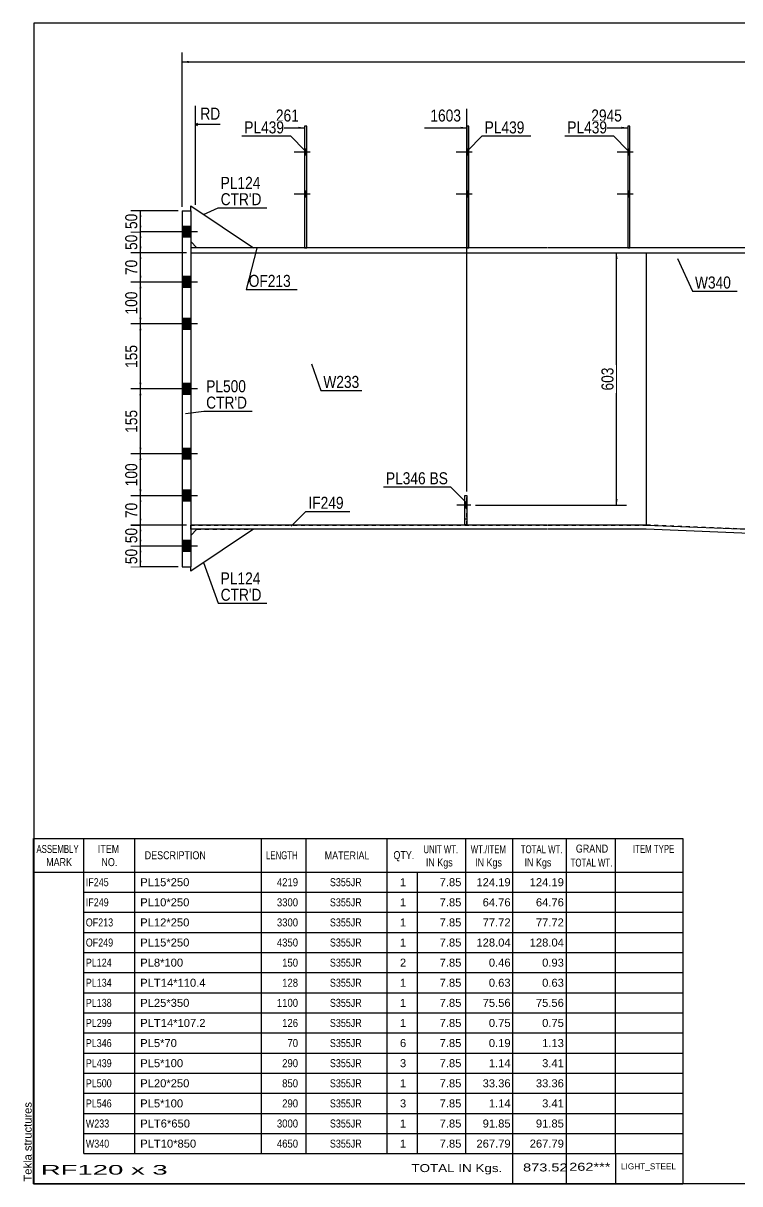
# Model space of a CAD drawing. Header units: millimetres. Extents: x -40 to 363, y -190 to 87.
# Drawn here: x -40 to 131.1, y -189.7 to 87.3 of the extents above; entities that cross this region are included whole.
import ezdxf

# ---------------------------------------------------------------- set-up
doc = ezdxf.new("R2010")
doc.units = ezdxf.units.MM
doc.linetypes.add('DXK_LINE_DOT1', pattern=[1.8814, 0.9407, -0.9407])
doc.linetypes.add('DXK_LINE_DOT2', pattern=[3.9198, 1.9599, -1.9599])
doc.styles.add('Arial', font='ARIAL.TTF', dxfattribs={"height": 0.2})
doc.styles.add('Arial Narrow', font='ARIALN.TTF', dxfattribs={"height": 0.2})

# ---------------------------------------------------------------- blocks, each defined once
blk = doc.blocks.new('Unknown-623699732-1210')
at = {"color": 5, "linetype": 'Continuous'}
for p, q in [((362.54, 87.3), (-37.46, 87.3)), ((-37.46, 87.3), (-37.46, -189.7)), ((362.54, -189.7), (362.54, 87.3)), ((-37.46, -189.7), (362.54, -189.7))]:
    blk.add_line(p, q, dxfattribs=at)
at = {"color": 174, "linetype": 'Continuous', "style": 'Arial'}
blk.add_text('Tekla structures', height=1.9102, rotation=90, dxfattribs=at).set_placement((-37.96, -189.2))
blk = doc.blocks.new('Bolt-623699732-1944 - 1712')
at = {"linetype": 'Continuous'}
for points in [[(27.7, 55.8), (27.7, 57.2), (27.2, 57.2), (27.2, 55.8)], [(27.7, 55.8), (27.7, 57.2), (27.2, 57.2), (27.2, 55.8)], [(27.7, 45.8), (27.7, 47.2), (27.2, 47.2), (27.2, 45.8)], [(27.7, 45.8), (27.7, 47.2), (27.2, 47.2), (27.2, 45.8)]]:
    blk.add_hatch(color=3, dxfattribs=at).paths.add_polyline_path(points)
at = {"color": 3, "linetype": 'Continuous'}
for p, q in [((28.5, 56.5), (24.7, 56.5)), ((28.5, 56.5), (24.7, 56.5)), ((27.7, 57.2), (27.2, 57.2)), ((27.7, 57.2), (27.2, 57.2)), ((27.7, 55.8), (27.2, 55.8)), ((27.7, 55.8), (27.2, 55.8)), ((27.7, 47.2), (27.2, 47.2)), ((27.7, 47.2), (27.2, 47.2)), ((28.5, 46.5), (24.7, 46.5)), ((28.5, 46.5), (24.7, 46.5)), ((27.7, 45.8), (27.2, 45.8)), ((27.7, 45.8), (27.2, 45.8))]:
    blk.add_line(p, q, dxfattribs=at)
blk = doc.blocks.new('Part-623699732-2024 - 1712')
at = {"color": 7, "linetype": 'DXK_LINE_DOT1'}
for p, q in [((65.4, -32.47), (65.4, -25.47)), ((65.4, -25.47), (65.9, -25.47)), ((65.9, -32.47), (65.9, -25.47)), ((65.9, -32.47), (65.4, -32.47))]:
    blk.add_line(p, q, dxfattribs=at)
blk = doc.blocks.new('Part-623699732-2078 - 1712')
at = {"color": 2, "linetype": 'Continuous'}
for p, q in [((0, 42.5), (0, 43.7)), ((0, 43.7), (15, 33.7)), ((0, 35.2), (1.5, 33.7))]:
    blk.add_line(p, q, dxfattribs=at)
at = {"color": 7, "linetype": 'DXK_LINE_DOT1'}
for p, q in [((0, 42.5), (0, 35.2)), ((15, 33.7), (1.5, 33.7))]:
    blk.add_line(p, q, dxfattribs=at)
blk = doc.blocks.new('Part-623699732-1900 - 1712')
at = {"color": 2, "linetype": 'Continuous'}
for p, q in [((27.7, 62.7), (27.2, 62.7)), ((27.2, 62.7), (27.2, 33.7)), ((27.7, 33.7), (27.7, 62.7))]:
    blk.add_line(p, q, dxfattribs=at)
at = {"color": 7, "linetype": 'DXK_LINE_DOT1'}
blk.add_line((27.2, 33.7), (27.7, 33.7), dxfattribs=at)
blk = doc.blocks.new('Part-623699732-1776 - 1712')
at = {"color": 2, "linetype": 'Continuous'}
for p, q in [((0, 33.7), (0, 32.5)), ((46.5, 33.7), (0, 33.7)), ((85.2, 33.7), (46.6, 33.7)), ((138.7, 33.7), (85.3, 33.7)), ((138.7, 32.5), (138.7, 33.7)), ((0, 32.5), (46.5, 32.5)), ((46.6, 32.5), (85.2, 32.5)), ((85.3, 32.5), (138.7, 32.5))]:
    blk.add_line(p, q, dxfattribs=at)
blk = doc.blocks.new('Part-623699732-1803 - 1712')
at = {"color": 2, "linetype": 'Continuous'}
for p, q in [((108.7, 32.5), (108.7, -32.5)), ((303.38, -51.08), (303.56, -51.09))]:
    blk.add_line(p, q, dxfattribs=at)
at = {"color": 7, "linetype": 'DXK_LINE_DOT1'}
for p, q in [((108.7, 32.5), (156.7, 32.5)), ((156.8, 32.5), (195.4, 32.5)), ((195.5, 32.5), (233.8, 32.5)), ((233.9, 32.5), (272.5, 32.5)), ((272.6, 32.5), (316.85, 32.5)), ((303.56, -51.09), (316.85, 32.5)), ((156.7, -34.48), (108.7, -32.5)), ((195.4, -38.64), (156.8, -37.05)), ((233.8, -44.16), (195.5, -42.58)), ((272.5, -49.68), (233.9, -48.09)), ((303.38, -51.08), (272.6, -49.82))]:
    blk.add_line(p, q, dxfattribs=at)
blk = doc.blocks.new('Bolt-623699732-1936 - 1712')
at = {"linetype": 'Continuous'}
blk.add_hatch(color=3, dxfattribs=at).paths.add_polyline_path([(65.9, -28.47), (65.9, -27.07), (65.4, -27.07), (65.4, -28.47)])
at = {"color": 3, "linetype": 'Continuous'}
for p, q in [((65.9, -27.07), (65.4, -27.07)), ((66.85, -27.77), (63.55, -27.77)), ((65.9, -28.47), (65.4, -28.47))]:
    blk.add_line(p, q, dxfattribs=at)
blk = doc.blocks.new('Part-623699732-1808 - 1712')
at = {"color": 2, "linetype": 'Continuous'}
for p, q in [((46.5, -32.5), (0, -32.5)), ((0, -33.5), (0, -32.5)), ((85.2, -32.5), (46.6, -32.5)), ((108.7, -32.5), (85.3, -32.5)), ((108.7, -32.5), (138.7, -33.73)), ((46.5, -33.5), (0, -33.5)), ((85.2, -33.5), (46.6, -33.5)), ((108.68, -33.5), (85.3, -33.5)), ((138.66, -34.73), (108.68, -33.5)), ((138.7, -33.73), (138.66, -34.73))]:
    blk.add_line(p, q, dxfattribs=at)
blk = doc.blocks.new('Part-623699732-1895 - 1712')
at = {"color": 2, "linetype": 'Continuous'}
for p, q in [((66.4, 62.7), (65.9, 62.7)), ((65.9, 62.7), (65.9, 33.7)), ((66.4, 33.7), (66.4, 62.7))]:
    blk.add_line(p, q, dxfattribs=at)
at = {"color": 7, "linetype": 'DXK_LINE_DOT1'}
blk.add_line((65.9, 33.7), (66.4, 33.7), dxfattribs=at)
blk = doc.blocks.new('Part-623699732-1905 - 1712')
at = {"color": 2, "linetype": 'Continuous'}
for p, q in [((104.8, 62.7), (104.3, 62.7)), ((104.3, 62.7), (104.3, 33.7)), ((104.8, 33.7), (104.8, 62.7))]:
    blk.add_line(p, q, dxfattribs=at)
at = {"color": 7, "linetype": 'DXK_LINE_DOT1'}
blk.add_line((104.3, 33.7), (104.8, 33.7), dxfattribs=at)
blk = doc.blocks.new('Bolt-623699732-1937 - 1712')
at = {"color": 3, "linetype": 'DXK_LINE_DOT2'}
for p, q in [((65.9, -27.07), (65.4, -27.07)), ((66.85, -27.77), (63.55, -27.77)), ((65.9, -28.47), (65.4, -28.47))]:
    blk.add_line(p, q, dxfattribs=at)
blk = doc.blocks.new('Part-623699732-2107 - 1712')
at = {"color": 2, "linetype": 'Continuous'}
for p, q in [((-2, 42.5), (0, 42.5)), ((-2, 42.5), (-2, -42.5)), ((0, 42.5), (0, -42.5)), ((-2, -42.5), (0, -42.5))]:
    blk.add_line(p, q, dxfattribs=at)
blk = doc.blocks.new('Part-623699732-2002 - 1712')
at = {"color": 2, "linetype": 'Continuous'}
for p, q in [((65.4, -32.47), (65.4, -25.47)), ((65.4, -25.47), (65.9, -25.47)), ((65.9, -25.47), (65.9, -32.47)), ((65.9, -32.47), (65.4, -32.47))]:
    blk.add_line(p, q, dxfattribs=at)
at = {"color": 7, "linetype": 'DXK_LINE_DOT1'}
blk.add_line((65.4, -30.97), (65.9, -30.97), dxfattribs=at)
blk = doc.blocks.new('Bolt-623699732-1941 - 1712')
at = {"linetype": 'Continuous'}
for points in [[(-2, 38.8), (-2, 36.2), (0, 36.2), (0, 38.8)], [(-2, 38.8), (-2, 36.2), (0, 36.2), (0, 38.8)], [(-2, 26.8), (-2, 24.2), (0, 24.2), (0, 26.8)], [(-2, 26.8), (-2, 24.2), (0, 24.2), (0, 26.8)], [(-2, 16.8), (-2, 14.2), (0, 14.2), (0, 16.8)], [(-2, 16.8), (-2, 14.2), (0, 14.2), (0, 16.8)], [(-2, 1.3), (-2, -1.3), (0, -1.3), (0, 1.3)], [(-2, 1.3), (-2, -1.3), (0, -1.3), (0, 1.3)], [(-2, -14.2), (-2, -16.8), (0, -16.8), (0, -14.2)], [(-2, -14.2), (-2, -16.8), (0, -16.8), (0, -14.2)], [(-2, -24.2), (-2, -26.8), (0, -26.8), (0, -24.2)], [(-2, -24.2), (-2, -26.8), (0, -26.8), (0, -24.2)], [(-2, -36.2), (-2, -38.8), (0, -38.8), (0, -36.2)], [(-2, -36.2), (-2, -38.8), (0, -38.8), (0, -36.2)]]:
    blk.add_hatch(color=3, dxfattribs=at).paths.add_polyline_path(points)
at = {"color": 3, "linetype": 'Continuous'}
for p, q in [((0, 38.8), (-2, 38.8)), ((0, 38.8), (-2, 38.8)), ((1.59, 37.5), (-9, 37.5)), ((1.59, 37.5), (-9, 37.5)), ((0, 36.2), (-2, 36.2)), ((0, 36.2), (-2, 36.2)), ((1.59, 25.5), (-9, 25.5)), ((1.59, 25.5), (-9, 25.5)), ((0, 26.8), (-2, 26.8)), ((0, 26.8), (-2, 26.8)), ((0, 24.2), (-2, 24.2)), ((0, 24.2), (-2, 24.2)), ((0, 16.8), (-2, 16.8)), ((0, 16.8), (-2, 16.8)), ((1.59, 15.5), (-9, 15.5)), ((1.59, 15.5), (-9, 15.5)), ((0, 14.2), (-2, 14.2)), ((0, 14.2), (-2, 14.2)), ((1.59, 0), (-9, 0)), ((1.59, 0), (-9, 0)), ((0, 1.3), (-2, 1.3)), ((0, 1.3), (-2, 1.3)), ((0, -1.3), (-2, -1.3)), ((0, -1.3), (-2, -1.3)), ((1.59, -15.5), (-9, -15.5)), ((1.59, -15.5), (-9, -15.5)), ((0, -14.2), (-2, -14.2)), ((0, -14.2), (-2, -14.2)), ((0, -16.8), (-2, -16.8)), ((0, -16.8), (-2, -16.8)), ((0, -24.2), (-2, -24.2)), ((0, -24.2), (-2, -24.2)), ((1.59, -25.5), (-9, -25.5)), ((1.59, -25.5), (-9, -25.5)), ((0, -26.8), (-2, -26.8)), ((0, -26.8), (-2, -26.8)), ((1.59, -37.5), (-9, -37.5)), ((1.59, -37.5), (-9, -37.5)), ((0, -36.2), (-2, -36.2)), ((0, -36.2), (-2, -36.2)), ((0, -38.8), (-2, -38.8)), ((0, -38.8), (-2, -38.8))]:
    blk.add_line(p, q, dxfattribs=at)
blk = doc.blocks.new('Bolt-623699732-1943 - 1712')
at = {"linetype": 'Continuous'}
for points in [[(104.8, 55.8), (104.8, 57.2), (104.3, 57.2), (104.3, 55.8)], [(104.8, 55.8), (104.8, 57.2), (104.3, 57.2), (104.3, 55.8)], [(104.8, 45.8), (104.8, 47.2), (104.3, 47.2), (104.3, 45.8)], [(104.8, 45.8), (104.8, 47.2), (104.3, 47.2), (104.3, 45.8)]]:
    blk.add_hatch(color=3, dxfattribs=at).paths.add_polyline_path(points)
at = {"color": 3, "linetype": 'Continuous'}
for p, q in [((105.6, 56.5), (101.8, 56.5)), ((105.6, 56.5), (101.8, 56.5)), ((104.8, 57.2), (104.3, 57.2)), ((104.8, 57.2), (104.3, 57.2)), ((104.8, 55.8), (104.3, 55.8)), ((104.8, 55.8), (104.3, 55.8)), ((104.8, 47.2), (104.3, 47.2)), ((104.8, 47.2), (104.3, 47.2)), ((105.6, 46.5), (101.8, 46.5)), ((105.6, 46.5), (101.8, 46.5)), ((104.8, 45.8), (104.3, 45.8)), ((104.8, 45.8), (104.3, 45.8))]:
    blk.add_line(p, q, dxfattribs=at)
blk = doc.blocks.new('Bolt-623699732-1945 - 1712')
at = {"linetype": 'Continuous'}
for points in [[(66.4, 55.8), (66.4, 57.2), (65.9, 57.2), (65.9, 55.8)], [(66.4, 55.8), (66.4, 57.2), (65.9, 57.2), (65.9, 55.8)], [(66.4, 45.8), (66.4, 47.2), (65.9, 47.2), (65.9, 45.8)], [(66.4, 45.8), (66.4, 47.2), (65.9, 47.2), (65.9, 45.8)]]:
    blk.add_hatch(color=3, dxfattribs=at).paths.add_polyline_path(points)
at = {"color": 3, "linetype": 'Continuous'}
for p, q in [((67.2, 56.5), (63.4, 56.5)), ((67.2, 56.5), (63.4, 56.5)), ((66.4, 57.2), (65.9, 57.2)), ((66.4, 57.2), (65.9, 57.2)), ((66.4, 55.8), (65.9, 55.8)), ((66.4, 55.8), (65.9, 55.8)), ((66.4, 47.2), (65.9, 47.2)), ((66.4, 47.2), (65.9, 47.2)), ((67.2, 46.5), (63.4, 46.5)), ((67.2, 46.5), (63.4, 46.5)), ((66.4, 45.8), (65.9, 45.8)), ((66.4, 45.8), (65.9, 45.8))]:
    blk.add_line(p, q, dxfattribs=at)
blk = doc.blocks.new('Part-623699732-1980 - 1712')
at = {"color": 7, "linetype": 'DXK_LINE_DOT1'}
for p, q in [((0, 32.5), (0, -32.5)), ((0, 32.5), (46.5, 32.5)), ((46.6, 32.5), (85.2, 32.5)), ((85.3, 32.5), (108.7, 32.5)), ((108.7, 32.5), (108.7, -32.5)), ((0, -32.5), (46.5, -32.5)), ((46.6, -32.5), (85.2, -32.5)), ((85.3, -32.5), (108.7, -32.5))]:
    blk.add_line(p, q, dxfattribs=at)
blk = doc.blocks.new('Part-623699732-2073 - 1712')
at = {"color": 2, "linetype": 'Continuous'}
for p, q in [((15, -33.5), (0, -43.5)), ((1.5, -33.5), (0, -35)), ((0, -43.5), (0, -42.5))]:
    blk.add_line(p, q, dxfattribs=at)
at = {"color": 7, "linetype": 'DXK_LINE_DOT1'}
for p, q in [((0, -35), (0, -42.5)), ((1.5, -33.5), (15, -33.5))]:
    blk.add_line(p, q, dxfattribs=at)
blk = doc.blocks.new('StraightDimension-623699732-2311 - 1712')
at = {"linetype": 'Continuous'}
for points in [[(-0.5, 77.8), (-2, 78.05), (-0.5, 78.3)], [(319.86, 78.3), (321.36, 78.05), (319.86, 77.8)]]:
    blk.add_hatch(color=7, dxfattribs=at).paths.add_polyline_path(points)
at = {"color": 7, "linetype": 'Continuous'}
for p, q in [((-2, 43.5), (-2, 80.3)), ((-2, 78.05), (321.36, 78.05)), ((321.36, 45.94), (321.36, 80.3))]:
    blk.add_line(p, q, dxfattribs=at)
at = {"color": 0}
blk.add_wipeout([(163.94, 78.2), (163.94, 82.4), (155.42, 82.4), (155.42, 78.2)], dxfattribs=at)
at = {"color": 3, "style": 'Arial Narrow'}
blk.add_text('7715', height=2.863, dxfattribs=at).set_placement((156.02, 78.8))
blk = doc.blocks.new('StraightDimension-623699732-2320 - 1712')
at = {"linetype": 'Continuous'}
for points in [[(101.4, 31), (101.65, 32.5), (101.9, 31)], [(101.9, -26.27), (101.65, -27.77), (101.4, -26.27)]]:
    blk.add_hatch(color=7, dxfattribs=at).paths.add_polyline_path(points)
at = {"color": 7, "linetype": 'Continuous'}
for p, q in [((68, 32.5), (104.05, 32.5)), ((101.65, -27.77), (101.65, 32.5)), ((67.97, -27.77), (104.05, -27.77))]:
    blk.add_line(p, q, dxfattribs=at)
at = {"color": 0}
blk.add_wipeout([(101.5, 5.71), (97.3, 5.71), (97.3, -0.98), (101.5, -0.98)], dxfattribs=at)
at = {"color": 3, "style": 'Arial Narrow'}
blk.add_text('603', height=2.863, rotation=90.0002, dxfattribs=at).set_placement((100.9, -0.38))
blk = doc.blocks.new('StraightDimension-623699732-2332 - 1712')
at = {"linetype": 'Continuous'}
for points in [[(-12.25, 14), (-12, 15.5), (-11.75, 14)], [(-11.75, 1.5), (-12, 0), (-12.25, 1.5)]]:
    blk.add_hatch(color=7, dxfattribs=at).paths.add_polyline_path(points)
at = {"color": 7, "linetype": 'Continuous'}
for p, q in [((-1, 15.5), (-14.25, 15.5)), ((-12, 0), (-12, 15.5)), ((-1, 0), (-14.25, 0))]:
    blk.add_line(p, q, dxfattribs=at)
at = {"color": 0}
blk.add_wipeout([(-12.15, 11.09), (-16.35, 11.09), (-16.35, 4.41), (-12.15, 4.41)], dxfattribs=at)
at = {"color": 3, "style": 'Arial Narrow'}
blk.add_text('155', height=2.863, rotation=90.0002, dxfattribs=at).set_placement((-12.75, 5.01))
blk = doc.blocks.new('StraightDimension-623699732-2349 - 1712')
at = {"linetype": 'Continuous'}
for points in [[(-12.25, -1.5), (-12, 0), (-11.75, -1.5)], [(-11.75, -14), (-12, -15.5), (-12.25, -14)]]:
    blk.add_hatch(color=7, dxfattribs=at).paths.add_polyline_path(points)
at = {"color": 7, "linetype": 'Continuous'}
for p, q in [((-1, 0), (-14.25, 0)), ((-12, -15.5), (-12, 0)), ((-1, -15.5), (-14.25, -15.5))]:
    blk.add_line(p, q, dxfattribs=at)
at = {"color": 0}
blk.add_wipeout([(-12.15, -4.41), (-16.35, -4.41), (-16.35, -11.09), (-12.15, -11.09)], dxfattribs=at)
at = {"color": 3, "style": 'Arial Narrow'}
blk.add_text('155', height=2.863, rotation=90.0002, dxfattribs=at).set_placement((-12.75, -10.49))
blk = doc.blocks.new('StraightDimension-623699732-2366 - 1712')
at = {"linetype": 'Continuous'}
for points in [[(-12.25, -17), (-12, -15.5), (-11.75, -17)], [(-11.75, -24), (-12, -25.5), (-12.25, -24)]]:
    blk.add_hatch(color=7, dxfattribs=at).paths.add_polyline_path(points)
at = {"color": 7, "linetype": 'Continuous'}
for p, q in [((-1, -15.5), (-14.25, -15.5)), ((-12, -25.5), (-12, -15.5)), ((-1, -25.5), (-14.25, -25.5))]:
    blk.add_line(p, q, dxfattribs=at)
at = {"color": 0}
blk.add_wipeout([(-12.15, -17.16), (-16.35, -17.16), (-16.35, -23.84), (-12.15, -23.84)], dxfattribs=at)
at = {"color": 3, "style": 'Arial Narrow'}
blk.add_text('100', height=2.863, rotation=90.0002, dxfattribs=at).set_placement((-12.75, -23.24))
blk = doc.blocks.new('StraightDimension-623699732-2376 - 1712')
at = {"linetype": 'Continuous'}
for points in [[(-12.25, 36), (-12, 37.5), (-11.75, 36)], [(-11.75, 34), (-12, 32.5), (-12.25, 34)]]:
    blk.add_hatch(color=7, dxfattribs=at).paths.add_polyline_path(points)
at = {"color": 7, "linetype": 'Continuous'}
for p, q in [((-1, 37.5), (-14.25, 37.5)), ((-12, 32.5), (-12, 37.5)), ((-1, 32.5), (-14.25, 32.5))]:
    blk.add_line(p, q, dxfattribs=at)
at = {"color": 0}
blk.add_wipeout([(-12.15, 37.43), (-16.35, 37.43), (-16.35, 32.57), (-12.15, 32.57)], dxfattribs=at)
at = {"color": 3, "style": 'Arial Narrow'}
blk.add_text('50', height=2.863, rotation=90.0002, dxfattribs=at).set_placement((-12.75, 33.17))
blk = doc.blocks.new('StraightDimension-623699732-2392 - 1712')
at = {"linetype": 'Continuous'}
for points in [[(-12.25, 31), (-12, 32.5), (-11.75, 31)], [(-11.75, 27), (-12, 25.5), (-12.25, 27)]]:
    blk.add_hatch(color=7, dxfattribs=at).paths.add_polyline_path(points)
at = {"color": 7, "linetype": 'Continuous'}
for p, q in [((-1, 32.5), (-14.25, 32.5)), ((-12, 25.5), (-12, 32.5)), ((-1, 25.5), (-14.25, 25.5))]:
    blk.add_line(p, q, dxfattribs=at)
at = {"color": 0}
blk.add_wipeout([(-12.15, 31.43), (-16.35, 31.43), (-16.35, 26.57), (-12.15, 26.57)], dxfattribs=at)
at = {"color": 3, "style": 'Arial Narrow'}
blk.add_text('70', height=2.863, rotation=90.0002, dxfattribs=at).set_placement((-12.75, 27.17))
blk = doc.blocks.new('StraightDimension-623699732-2400 - 1712')
at = {"linetype": 'Continuous'}
for points in [[(-12.25, 24), (-12, 25.5), (-11.75, 24)], [(-11.75, 17), (-12, 15.5), (-12.25, 17)]]:
    blk.add_hatch(color=7, dxfattribs=at).paths.add_polyline_path(points)
at = {"color": 7, "linetype": 'Continuous'}
for p, q in [((-1, 25.5), (-14.25, 25.5)), ((-12, 15.5), (-12, 25.5)), ((-1, 15.5), (-14.25, 15.5))]:
    blk.add_line(p, q, dxfattribs=at)
at = {"color": 0}
blk.add_wipeout([(-12.15, 23.84), (-16.35, 23.84), (-16.35, 17.16), (-12.15, 17.16)], dxfattribs=at)
at = {"color": 3, "style": 'Arial Narrow'}
blk.add_text('100', height=2.863, rotation=90.0002, dxfattribs=at).set_placement((-12.75, 17.76))
blk = doc.blocks.new('StraightDimension-623699732-2409 - 1712')
at = {"linetype": 'Continuous'}
for points in [[(-12.25, -39), (-12, -37.5), (-11.75, -39)], [(-11.75, -41), (-12, -42.5), (-12.25, -41)]]:
    blk.add_hatch(color=7, dxfattribs=at).paths.add_polyline_path(points)
at = {"color": 7, "linetype": 'Continuous'}
for p, q in [((-1, -37.5), (-14.25, -37.5)), ((-12, -42.5), (-12, -37.5)), ((-3, -42.5), (-14.25, -42.5))]:
    blk.add_line(p, q, dxfattribs=at)
at = {"color": 0}
blk.add_wipeout([(-12.15, -37.57), (-16.35, -37.57), (-16.35, -42.43), (-12.15, -42.43)], dxfattribs=at)
at = {"color": 3, "style": 'Arial Narrow'}
blk.add_text('50', height=2.863, rotation=90.0002, dxfattribs=at).set_placement((-12.75, -41.83))
blk = doc.blocks.new('StraightDimension-623699732-2426 - 1712')
at = {"linetype": 'Continuous'}
for points in [[(-12.25, -34), (-12, -32.5), (-11.75, -34)], [(-11.75, -36), (-12, -37.5), (-12.25, -36)]]:
    blk.add_hatch(color=7, dxfattribs=at).paths.add_polyline_path(points)
at = {"color": 7, "linetype": 'Continuous'}
for p, q in [((-1, -32.5), (-14.25, -32.5)), ((-12, -37.5), (-12, -32.5)), ((-1, -37.5), (-14.25, -37.5))]:
    blk.add_line(p, q, dxfattribs=at)
at = {"color": 0}
blk.add_wipeout([(-12.15, -32.57), (-16.35, -32.57), (-16.35, -37.43), (-12.15, -37.43)], dxfattribs=at)
at = {"color": 3, "style": 'Arial Narrow'}
blk.add_text('50', height=2.863, rotation=90.0002, dxfattribs=at).set_placement((-12.75, -36.83))
blk = doc.blocks.new('StraightDimension-623699732-2441 - 1712')
at = {"linetype": 'Continuous'}
for points in [[(-12.25, -27), (-12, -25.5), (-11.75, -27)], [(-11.75, -31), (-12, -32.5), (-12.25, -31)]]:
    blk.add_hatch(color=7, dxfattribs=at).paths.add_polyline_path(points)
at = {"color": 7, "linetype": 'Continuous'}
for p, q in [((-1, -25.5), (-14.25, -25.5)), ((-12, -32.5), (-12, -25.5)), ((-1, -32.5), (-14.25, -32.5))]:
    blk.add_line(p, q, dxfattribs=at)
at = {"color": 0}
blk.add_wipeout([(-12.15, -26.57), (-16.35, -26.57), (-16.35, -31.43), (-12.15, -31.43)], dxfattribs=at)
at = {"color": 3, "style": 'Arial Narrow'}
blk.add_text('70', height=2.863, rotation=90.0002, dxfattribs=at).set_placement((-12.75, -30.83))
blk = doc.blocks.new('StraightDimension-623699732-2447 - 1712')
at = {"linetype": 'Continuous'}
for points in [[(-12.25, 41), (-12, 42.5), (-11.75, 41)], [(-11.75, 39), (-12, 37.5), (-12.25, 39)]]:
    blk.add_hatch(color=7, dxfattribs=at).paths.add_polyline_path(points)
at = {"color": 7, "linetype": 'Continuous'}
for p, q in [((-3, 42.5), (-14.25, 42.5)), ((-12, 37.5), (-12, 42.5)), ((-1, 37.5), (-14.25, 37.5))]:
    blk.add_line(p, q, dxfattribs=at)
at = {"color": 0}
blk.add_wipeout([(-12.15, 42.43), (-16.35, 42.43), (-16.35, 37.57), (-12.15, 37.57)], dxfattribs=at)
at = {"color": 3, "style": 'Arial Narrow'}
blk.add_text('50', height=2.863, rotation=90.0002, dxfattribs=at).set_placement((-12.75, 38.17))
blk = doc.blocks.new('StraightDimension-623699732-4469 - 1712')
at = {"linetype": 'Continuous'}
blk.add_hatch(color=7, dxfattribs=at).paths.add_polyline_path([(102.8, 62.58), (104.3, 62.33), (102.8, 62.08)])
at = {"color": 7, "linetype": 'Continuous'}
for p, q in [((94.23, 62.33), (104.3, 62.33)), ((104.3, 61.7), (104.3, 59.93))]:
    blk.add_line(p, q, dxfattribs=at)
at = {"color": 0}
blk.add_wipeout([(103.52, 63.23), (103.52, 67.43), (95.01, 67.43), (95.01, 63.23)], dxfattribs=at)
at = {"color": 3, "style": 'Arial Narrow'}
blk.add_text('2945', height=2.863, dxfattribs=at).set_placement((95.61, 63.83))
blk = doc.blocks.new('StraightDimension-623699732-4470 - 1712')
at = {"linetype": 'Continuous'}
blk.add_hatch(color=7, dxfattribs=at).paths.add_polyline_path([(64.4, 62.58), (65.9, 62.33), (64.4, 62.08)])
at = {"color": 7, "linetype": 'Continuous'}
for p, q in [((65.9, -24.47), (65.9, 66.83)), ((55.83, 62.33), (65.9, 62.33))]:
    blk.add_line(p, q, dxfattribs=at)
at = {"color": 0}
blk.add_wipeout([(65.12, 63.23), (65.12, 67.43), (56.61, 67.43), (56.61, 63.23)], dxfattribs=at)
at = {"color": 3, "style": 'Arial Narrow'}
blk.add_text('1603', height=2.863, dxfattribs=at).set_placement((57.21, 63.83))
blk = doc.blocks.new('StraightDimension-623699732-4471 - 1712')
at = {"linetype": 'Continuous'}
blk.add_hatch(color=7, dxfattribs=at).paths.add_polyline_path([(25.7, 62.58), (27.2, 62.33), (25.7, 62.08)])
at = {"color": 7, "linetype": 'Continuous'}
for p, q in [((18.96, 62.33), (27.2, 62.33)), ((27.2, 61.7), (27.2, 59.93))]:
    blk.add_line(p, q, dxfattribs=at)
at = {"color": 0, "linetype": 'Continuous'}
blk.add_wipeout([(7.66, 63.68), (7.66, 67.88), (1.71, 67.88), (1.71, 63.68)], dxfattribs=at)
at = {"color": 7, "linetype": 'Continuous'}
for p, q in [((1.13, 43.95), (1.13, 67.58)), ((1.63, 63.33), (1.13, 63.08)), ((1.63, 62.83), (1.13, 63.08)), ((7.06, 63.08), (1.13, 63.08))]:
    blk.add_line(p, q, dxfattribs=at)
at = {"color": 3, "linetype": 'Continuous', "style": 'Arial Narrow'}
blk.add_text('RD', height=2.863, dxfattribs=at).set_placement((2.31, 64.28))
at = {"color": 0}
blk.add_wipeout([(26.42, 63.23), (26.42, 67.43), (19.74, 67.43), (19.74, 63.23)], dxfattribs=at)
at = {"color": 3, "style": 'Arial Narrow'}
blk.add_text('261', height=2.863, dxfattribs=at).set_placement((20.34, 63.83))
blk = doc.blocks.new('CBS_BOM-623699732-4972')
at = {"color": 7, "linetype": 'Continuous'}
for p, q in [((-37.49, -115.33), (-37.49, -107.33)), ((-37.49, -107.33), (117.43, -107.34)), ((-25.49, -115.33), (-25.49, -107.33)), ((-13.3, -115.33), (-13.3, -107.33)), ((16.87, -115.33), (16.87, -107.33)), ((27.55, -115.33), (27.55, -107.33)), ((46.86, -115.33), (46.86, -107.33)), ((65.66, -115.33), (65.66, -107.33)), ((76.88, -115.33), (76.88, -107.33)), ((89.66, -115.33), (89.66, -107.33)), ((101.41, -115.33), (101.41, -107.33)), ((117.43, -107.34), (117.43, -115.33)), ((-37.49, -115.33), (117.43, -115.33)), ((-37.49, -120.13), (-37.49, -115.33)), ((-25.49, -120.13), (-25.49, -115.33)), ((-13.3, -120.13), (-13.3, -115.33)), ((16.87, -120.13), (16.87, -115.33)), ((27.55, -120.13), (27.55, -115.33)), ((46.86, -120.13), (46.86, -115.33)), ((54.13, -120.13), (54.13, -115.33)), ((65.66, -120.13), (65.66, -115.33)), ((76.88, -120.13), (76.88, -115.33)), ((89.66, -120.13), (89.66, -115.33)), ((101.43, -120.13), (101.43, -115.33)), ((117.43, -115.34), (117.43, -120.13)), ((-37.49, -124.93), (-37.49, -120.13)), ((-25.49, -120.13), (117.43, -120.13)), ((-25.49, -124.93), (-25.49, -120.13)), ((-13.3, -124.93), (-13.3, -120.13)), ((16.87, -124.93), (16.87, -120.13)), ((27.55, -124.93), (27.55, -120.13)), ((46.86, -124.93), (46.86, -120.13)), ((54.13, -124.93), (54.13, -120.13)), ((65.66, -124.93), (65.66, -120.13)), ((76.88, -124.93), (76.88, -120.13)), ((89.66, -124.93), (89.66, -120.13)), ((101.43, -124.93), (101.43, -120.13)), ((117.43, -120.14), (117.43, -124.93)), ((-37.49, -129.73), (-37.49, -124.93)), ((-25.49, -124.93), (117.43, -124.93)), ((-25.49, -129.73), (-25.49, -124.93)), ((-13.3, -129.73), (-13.3, -124.93)), ((16.87, -129.73), (16.87, -124.93)), ((27.55, -129.73), (27.55, -124.93)), ((46.86, -129.73), (46.86, -124.93)), ((54.13, -129.73), (54.13, -124.93)), ((65.66, -129.73), (65.66, -124.93)), ((76.88, -129.73), (76.88, -124.93)), ((89.66, -129.73), (89.66, -124.93)), ((101.43, -129.73), (101.43, -124.93)), ((117.43, -124.94), (117.43, -129.73)), ((-37.49, -134.53), (-37.49, -129.73)), ((-25.49, -129.73), (117.43, -129.73)), ((-25.49, -134.53), (-25.49, -129.73)), ((-13.3, -134.53), (-13.3, -129.73)), ((16.87, -134.53), (16.87, -129.73)), ((27.55, -134.53), (27.55, -129.73)), ((46.86, -134.53), (46.86, -129.73)), ((54.13, -134.53), (54.13, -129.73)), ((65.66, -134.53), (65.66, -129.73)), ((76.88, -134.53), (76.88, -129.73)), ((89.66, -134.53), (89.66, -129.73)), ((101.43, -134.53), (101.43, -129.73)), ((117.43, -129.74), (117.43, -134.53)), ((-37.49, -139.33), (-37.49, -134.53)), ((-25.49, -134.53), (117.43, -134.53)), ((-25.49, -139.33), (-25.49, -134.53)), ((-13.3, -139.33), (-13.3, -134.53)), ((16.87, -139.33), (16.87, -134.53)), ((27.55, -139.33), (27.55, -134.53)), ((46.86, -139.33), (46.86, -134.53)), ((54.13, -139.33), (54.13, -134.53)), ((65.66, -139.33), (65.66, -134.53)), ((76.88, -139.33), (76.88, -134.53)), ((89.66, -139.33), (89.66, -134.53)), ((101.43, -139.33), (101.43, -134.53)), ((117.43, -134.54), (117.43, -139.33)), ((-37.49, -144.13), (-37.49, -139.33)), ((-25.49, -139.33), (117.43, -139.33)), ((-25.49, -144.13), (-25.49, -139.33)), ((-13.3, -144.13), (-13.3, -139.33)), ((16.87, -144.13), (16.87, -139.33)), ((27.55, -144.13), (27.55, -139.33)), ((46.86, -144.13), (46.86, -139.33)), ((54.13, -144.13), (54.13, -139.33)), ((65.66, -144.13), (65.66, -139.33)), ((76.88, -144.13), (76.88, -139.33)), ((89.66, -144.13), (89.66, -139.33)), ((101.43, -144.13), (101.43, -139.33)), ((117.43, -139.34), (117.43, -144.13)), ((-37.49, -148.93), (-37.49, -144.13)), ((-25.49, -144.13), (117.43, -144.13)), ((-25.49, -148.93), (-25.49, -144.13)), ((-13.3, -148.93), (-13.3, -144.13)), ((16.87, -148.93), (16.87, -144.13)), ((27.55, -148.93), (27.55, -144.13)), ((46.86, -148.93), (46.86, -144.13)), ((54.13, -148.93), (54.13, -144.13)), ((65.66, -148.93), (65.66, -144.13)), ((76.88, -148.93), (76.88, -144.13)), ((89.66, -148.93), (89.66, -144.13)), ((101.43, -148.93), (101.43, -144.13)), ((117.43, -144.14), (117.43, -148.93)), ((-37.49, -153.73), (-37.49, -148.93)), ((-25.49, -148.93), (117.43, -148.93)), ((-25.49, -153.73), (-25.49, -148.93)), ((-13.3, -153.73), (-13.3, -148.93)), ((16.87, -153.73), (16.87, -148.93)), ((27.55, -153.73), (27.55, -148.93)), ((46.86, -153.73), (46.86, -148.93)), ((54.13, -153.73), (54.13, -148.93)), ((65.66, -153.73), (65.66, -148.93)), ((76.88, -153.73), (76.88, -148.93)), ((89.66, -153.73), (89.66, -148.93)), ((101.43, -153.73), (101.43, -148.93)), ((117.43, -148.94), (117.43, -153.73)), ((-37.49, -158.53), (-37.49, -153.73)), ((-25.49, -153.73), (117.43, -153.73)), ((-25.49, -158.53), (-25.49, -153.73)), ((-13.3, -158.53), (-13.3, -153.73)), ((16.87, -158.53), (16.87, -153.73)), ((27.55, -158.53), (27.55, -153.73)), ((46.86, -158.53), (46.86, -153.73)), ((54.13, -158.53), (54.13, -153.73)), ((65.66, -158.53), (65.66, -153.73)), ((76.88, -158.53), (76.88, -153.73)), ((89.66, -158.53), (89.66, -153.73)), ((101.43, -158.53), (101.43, -153.73)), ((117.43, -153.74), (117.43, -158.53)), ((-37.49, -163.33), (-37.49, -158.53)), ((-25.49, -158.53), (117.43, -158.53)), ((-25.49, -163.33), (-25.49, -158.53)), ((-13.3, -163.33), (-13.3, -158.53)), ((16.87, -163.33), (16.87, -158.53)), ((27.55, -163.33), (27.55, -158.53)), ((46.86, -163.33), (46.86, -158.53)), ((54.13, -163.33), (54.13, -158.53)), ((65.66, -163.33), (65.66, -158.53)), ((76.88, -163.33), (76.88, -158.53)), ((89.66, -163.33), (89.66, -158.53)), ((101.43, -163.33), (101.43, -158.53)), ((117.43, -158.54), (117.43, -163.33)), ((-37.49, -168.13), (-37.49, -163.33)), ((-25.49, -163.33), (117.43, -163.33)), ((-25.49, -168.13), (-25.49, -163.33)), ((-13.3, -168.13), (-13.3, -163.33)), ((16.87, -168.13), (16.87, -163.33)), ((27.55, -168.13), (27.55, -163.33)), ((46.86, -168.13), (46.86, -163.33)), ((54.13, -168.13), (54.13, -163.33)), ((65.66, -168.13), (65.66, -163.33)), ((76.88, -168.13), (76.88, -163.33)), ((89.66, -168.13), (89.66, -163.33)), ((101.43, -168.13), (101.43, -163.33)), ((117.43, -163.34), (117.43, -168.13)), ((-37.49, -172.93), (-37.49, -168.13)), ((-25.49, -168.13), (117.43, -168.13)), ((-25.49, -172.93), (-25.49, -168.13)), ((-13.3, -172.93), (-13.3, -168.13)), ((16.87, -172.93), (16.87, -168.13)), ((27.55, -172.93), (27.55, -168.13)), ((46.86, -172.93), (46.86, -168.13)), ((54.13, -172.93), (54.13, -168.13)), ((65.66, -172.93), (65.66, -168.13)), ((76.88, -172.93), (76.88, -168.13)), ((89.66, -172.93), (89.66, -168.13)), ((101.43, -172.93), (101.43, -168.13)), ((117.43, -168.14), (117.43, -172.93)), ((-37.49, -177.73), (-37.49, -172.93)), ((-25.49, -172.93), (117.43, -172.93)), ((-25.49, -177.73), (-25.49, -172.93)), ((-13.3, -177.73), (-13.3, -172.93)), ((16.87, -177.73), (16.87, -172.93)), ((27.55, -177.73), (27.55, -172.93)), ((46.86, -177.73), (46.86, -172.93)), ((54.13, -177.73), (54.13, -172.93)), ((65.66, -177.73), (65.66, -172.93)), ((76.88, -177.73), (76.88, -172.93)), ((89.66, -177.73), (89.66, -172.93)), ((101.43, -177.73), (101.43, -172.93)), ((117.43, -172.94), (117.43, -177.73)), ((-37.49, -182.53), (-37.49, -177.73)), ((-25.49, -177.73), (117.43, -177.73)), ((-25.49, -182.53), (-25.49, -177.73)), ((-13.3, -182.53), (-13.3, -177.73)), ((16.87, -182.53), (16.87, -177.73)), ((27.55, -182.53), (27.55, -177.73)), ((46.86, -182.53), (46.86, -177.73)), ((54.13, -182.53), (54.13, -177.73)), ((65.66, -182.53), (65.66, -177.73)), ((76.88, -182.53), (76.88, -177.73)), ((89.66, -182.53), (89.66, -177.73)), ((101.43, -182.53), (101.43, -177.73)), ((117.43, -177.74), (117.43, -182.53)), ((-37.49, -189.73), (-37.49, -182.55)), ((-25.49, -182.53), (117.43, -182.53)), ((76.88, -189.73), (76.88, -182.55)), ((89.66, -189.73), (89.66, -182.55)), ((101.47, -189.73), (101.47, -182.55)), ((117.43, -182.53), (117.43, -189.73)), ((-37.49, -189.73), (117.43, -189.73))]:
    blk.add_line(p, q, dxfattribs=at)
at = {"color": 3, "linetype": 'Continuous', "style": 'Arial'}
for s, height, width, p in [('ASSEMBLY', 1.91, 0.7, (-36.81, -110.76)), ('ITEM', 1.91, 0.8, (-22.16, -110.76)), ('DESCRIPTION', 1.9102, 0.8, (-10.97, -112.27)), ('LENGTH', 1.91, 0.7, (17.97, -112.27)), ('MATERIAL', 1.91, 0.8, (31.99, -112.31)), ('QTY.', 1.91, 0.8, (48.39, -112.23)), ('UNIT WT.', 1.91, 0.7, (55.55, -110.84)), ('WT./ITEM', 1.91, 0.7, (66.84, -110.84)), ('TOTAL WT.', 1.91, 0.7, (78.78, -110.84)), ('GRAND', 1.91, 0.8, (91.93, -110.68)), ('ITEM TYPE', 1.91, 0.7, (105.57, -110.76)), ('MARK', 1.91, 0.8, (-34.49, -113.9)), ('NO.', 1.91, 0.8, (-21.3, -113.9)), ('IN Kgs', 1.91, 0.8, (56.13, -113.98)), ('IN Kgs', 1.91, 0.8, (67.88, -113.98)), ('IN Kgs', 1.91, 0.8, (79.68, -113.98)), ('TOTAL WT.', 1.91, 0.7, (90.68, -114.02))]:
    blk.add_text(s, height=height, dxfattribs=dict(at, width=width)).set_placement(p)
at = {"color": 7, "linetype": 'Continuous', "style": 'Arial'}
for s, width, p in [('IF245', 0.8, (-25.03, -118.7)), ('4219', 0.85, (20.58, -118.7)), ('S355JR', 0.8, (33.23, -118.7)), ('IF249', 0.8, (-25.03, -123.5)), ('3300', 0.85, (20.58, -123.5)), ('S355JR', 0.8, (33.23, -123.5)), ('OF213', 0.8, (-25.03, -128.3)), ('3300', 0.85, (20.58, -128.3)), ('S355JR', 0.8, (33.23, -128.3)), ('OF249', 0.8, (-25.03, -133.1)), ('4350', 0.85, (20.58, -133.1)), ('S355JR', 0.8, (33.23, -133.1)), ('PL124', 0.8, (-25.03, -137.9)), ('150', 0.85, (21.84, -137.9)), ('S355JR', 0.8, (33.23, -137.9)), ('PL134', 0.8, (-25.03, -142.7)), ('128', 0.85, (21.84, -142.7)), ('S355JR', 0.8, (33.23, -142.7)), ('PL138', 0.8, (-25.03, -147.5)), ('1100', 0.85, (20.58, -147.5)), ('S355JR', 0.8, (33.23, -147.5)), ('PL299', 0.8, (-25.03, -152.3)), ('126', 0.85, (21.84, -152.3)), ('S355JR', 0.8, (33.23, -152.3)), ('PL346', 0.8, (-25.03, -157.1)), ('70', 0.85, (23.1, -157.1)), ('S355JR', 0.8, (33.23, -157.1)), ('PL439', 0.8, (-25.03, -161.9)), ('290', 0.85, (21.84, -161.9)), ('S355JR', 0.8, (33.23, -161.9)), ('PL500', 0.8, (-25.03, -166.7)), ('850', 0.85, (21.84, -166.7)), ('S355JR', 0.8, (33.23, -166.7)), ('PL546', 0.8, (-25.03, -171.5)), ('290', 0.85, (21.84, -171.5)), ('S355JR', 0.8, (33.23, -171.5)), ('W233', 0.8, (-25.03, -176.3)), ('3000', 0.85, (20.58, -176.3)), ('S355JR', 0.8, (33.23, -176.3)), ('W340', 0.8, (-25.03, -181.1)), ('4650', 0.85, (20.58, -181.1)), ('S355JR', 0.8, (33.23, -181.1))]:
    blk.add_text(s, height=1.91, dxfattribs=dict(at, width=width)).set_placement(p)
for s, height, p in [('PL15*250', 1.91, (-12.04, -118.7)), ('1', 1.91, (49.95, -118.7)), ('7.85', 1.91, (59.42, -118.7)), ('124.19', 1.91, (68.2, -118.7)), ('124.19', 1.91, (80.91, -118.7)), ('PL10*250', 1.91, (-12.04, -123.5)), ('1', 1.91, (49.95, -123.5)), ('7.85', 1.91, (59.42, -123.5)), ('64.76', 1.91, (69.68, -123.5)), ('64.76', 1.91, (82.39, -123.5)), ('PL12*250', 1.91, (-12.04, -128.3)), ('1', 1.91, (49.95, -128.3)), ('7.85', 1.91, (59.42, -128.3)), ('77.72', 1.91, (69.68, -128.3)), ('77.72', 1.91, (82.39, -128.3)), ('PL15*250', 1.91, (-12.04, -133.1)), ('1', 1.91, (49.95, -133.1)), ('7.85', 1.91, (59.42, -133.1)), ('128.04', 1.91, (68.2, -133.1)), ('128.04', 1.91, (80.91, -133.1)), ('PL8*100', 1.91, (-12.04, -137.9)), ('2', 1.91, (49.95, -137.9)), ('7.85', 1.91, (59.42, -137.9)), ('0.46', 1.91, (71.16, -137.9)), ('0.93', 1.91, (83.88, -137.9)), ('PLT14*110.4', 1.9102, (-12.04, -142.7)), ('1', 1.91, (49.95, -142.7)), ('7.85', 1.91, (59.42, -142.7)), ('0.63', 1.91, (71.16, -142.7)), ('0.63', 1.91, (83.88, -142.7)), ('PL25*350', 1.91, (-12.04, -147.5)), ('1', 1.91, (49.95, -147.5)), ('7.85', 1.91, (59.42, -147.5)), ('75.56', 1.91, (69.68, -147.5)), ('75.56', 1.91, (82.39, -147.5)), ('PLT14*107.2', 1.9102, (-12.04, -152.3)), ('1', 1.91, (49.95, -152.3)), ('7.85', 1.91, (59.42, -152.3)), ('0.75', 1.91, (71.16, -152.3)), ('0.75', 1.91, (83.88, -152.3)), ('PL5*70', 1.91, (-12.04, -157.1)), ('6', 1.91, (49.95, -157.1)), ('7.85', 1.91, (59.42, -157.1)), ('0.19', 1.91, (71.16, -157.1)), ('1.13', 1.91, (83.88, -157.1)), ('PL5*100', 1.91, (-12.04, -161.9)), ('3', 1.91, (49.95, -161.9)), ('7.85', 1.91, (59.42, -161.9)), ('1.14', 1.91, (71.16, -161.9)), ('3.41', 1.91, (83.88, -161.9)), ('PL20*250', 1.91, (-12.04, -166.7)), ('1', 1.91, (49.95, -166.7)), ('7.85', 1.91, (59.42, -166.7)), ('33.36', 1.91, (69.68, -166.7)), ('33.36', 1.91, (82.39, -166.7)), ('PL5*100', 1.91, (-12.04, -171.5)), ('3', 1.91, (49.95, -171.5)), ('7.85', 1.91, (59.42, -171.5)), ('1.14', 1.91, (71.16, -171.5)), ('3.41', 1.91, (83.88, -171.5)), ('PLT6*650', 1.91, (-12.04, -176.3)), ('1', 1.91, (49.95, -176.3)), ('7.85', 1.91, (59.42, -176.3)), ('91.85', 1.91, (69.68, -176.3)), ('91.85', 1.91, (82.39, -176.3)), ('PLT10*850', 1.91, (-12.04, -181.1)), ('1', 1.91, (49.95, -181.1)), ('7.85', 1.91, (59.42, -181.1)), ('267.79', 1.91, (68.2, -181.1)), ('267.79', 1.91, (80.91, -181.1))]:
    blk.add_text(s, height=height, dxfattribs=at).set_placement(p)
at = {"color": 6, "linetype": 'Continuous', "style": 'Arial'}
for s, height, width, p in [('RF120 x 3', 2.292, 2.05, (-35.77, -187.54)), ('TOTAL IN Kgs.', 1.9102, 1.2, (52.67, -186.94)), ('873.52', 1.91, 1.3, (79.33, -186.79)), ('262***', 1.91, 1.3, (90.34, -186.63))]:
    blk.add_text(s, height=height, dxfattribs=dict(at, width=width)).set_placement(p)
blk.add_text('LIGHT_STEEL', height=1.4135, dxfattribs=at).set_placement((102.68, -186.28))
blk = doc.blocks.new('Mark-623699732-1896 - 1712')
at = {"color": 7, "linetype": 'Continuous'}
blk.add_line((27.33, 56.86), (23.79, 60.4), dxfattribs=at)
at = {"color": 0}
blk.add_wipeout([(22.29, 61), (22.29, 64), (12.79, 64), (12.79, 61)], dxfattribs=at)
blk.add_wipeout([(22.29, 61), (22.29, 64), (12.79, 64), (12.79, 61)], dxfattribs=at)
at = {"color": 7, "linetype": 'Continuous'}
blk.add_line((12.19, 60.4), (23.79, 60.4), dxfattribs=at)
at = {"color": 3, "style": 'Arial Narrow'}
blk.add_text('PL439', height=2.863, dxfattribs=at).set_placement((12.79, 61))
blk = doc.blocks.new('Mark-623699732-1799 - 1712')
at = {"color": 0}
blk.add_wipeout([(128.95, 23.97), (128.95, 26.97), (120.36, 26.97), (120.36, 23.97)], dxfattribs=at)
blk.add_wipeout([(128.95, 23.97), (128.95, 26.97), (120.36, 26.97), (120.36, 23.97)], dxfattribs=at)
at = {"color": 7, "linetype": 'Continuous'}
for p, q in [((116.22, 31.11), (119.76, 23.37)), ((119.76, 23.37), (130.45, 23.37))]:
    blk.add_line(p, q, dxfattribs=at)
at = {"color": 3, "style": 'Arial Narrow'}
blk.add_text('W340', height=2.863, dxfattribs=at).set_placement((120.36, 23.97))
blk = doc.blocks.new('Mark-623699732-1901 - 1712')
at = {"color": 7, "linetype": 'Continuous'}
blk.add_line((104.43, 56.86), (100.89, 60.4), dxfattribs=at)
at = {"color": 0}
blk.add_wipeout([(99.39, 61), (99.39, 64), (89.89, 64), (89.89, 61)], dxfattribs=at)
blk.add_wipeout([(99.39, 61), (99.39, 64), (89.89, 64), (89.89, 61)], dxfattribs=at)
at = {"color": 7, "linetype": 'Continuous'}
blk.add_line((89.29, 60.4), (100.89, 60.4), dxfattribs=at)
at = {"color": 3, "style": 'Arial Narrow'}
blk.add_text('PL439', height=2.863, dxfattribs=at).set_placement((89.89, 61))
blk = doc.blocks.new('Mark-623699732-1772 - 1712')
at = {"color": 0}
blk.add_wipeout([(23.9, 24.36), (23.9, 27.36), (13.85, 27.36), (13.85, 24.36)], dxfattribs=at)
blk.add_wipeout([(23.9, 24.36), (23.9, 27.36), (13.85, 27.36), (13.85, 24.36)], dxfattribs=at)
at = {"color": 7, "linetype": 'Continuous'}
for p, q in [((15.79, 33.6), (13.25, 23.76)), ((13.25, 23.76), (25.4, 23.76))]:
    blk.add_line(p, q, dxfattribs=at)
at = {"color": 3, "style": 'Arial Narrow'}
blk.add_text('OF213', height=2.863, dxfattribs=at).set_placement((13.85, 24.36))
blk = doc.blocks.new('Mark-623699732-1804 - 1712')
at = {"color": 0}
blk.add_wipeout([(36.5, -28.62), (36.5, -25.62), (28.1, -25.62), (28.1, -28.62)], dxfattribs=at)
blk.add_wipeout([(36.5, -28.62), (36.5, -25.62), (28.1, -25.62), (28.1, -28.62)], dxfattribs=at)
at = {"color": 7, "linetype": 'Continuous'}
for p, q in [((23.96, -32.76), (27.5, -29.22)), ((27.5, -29.22), (38, -29.22))]:
    blk.add_line(p, q, dxfattribs=at)
at = {"color": 3, "style": 'Arial Narrow'}
blk.add_text('IF249', height=2.863, dxfattribs=at).set_placement((28.1, -28.62))
blk = doc.blocks.new('Mark-623699732-1891 - 1712')
at = {"color": 0}
blk.add_wipeout([(79.67, 61), (79.67, 64), (70.16, 64), (70.16, 61)], dxfattribs=at)
blk.add_wipeout([(79.67, 61), (79.67, 64), (70.16, 64), (70.16, 61)], dxfattribs=at)
at = {"color": 7, "linetype": 'Continuous'}
for p, q in [((66.03, 56.86), (69.56, 60.4)), ((69.56, 60.4), (81.17, 60.4))]:
    blk.add_line(p, q, dxfattribs=at)
at = {"color": 3, "style": 'Arial Narrow'}
blk.add_text('PL439', height=2.863, dxfattribs=at).set_placement((70.16, 61))
blk = doc.blocks.new('Mark-623699732-2069 - 1712')
at = {"color": 0}
blk.add_wipeout([(16.67, -46.66), (16.67, -43.66), (7.16, -43.66), (7.16, -46.66)], dxfattribs=at)
blk.add_wipeout([(16.67, -46.66), (16.67, -43.66), (7.16, -43.66), (7.16, -46.66)], dxfattribs=at)
blk.add_wipeout([(16.92, -50.56), (16.92, -47.56), (7.16, -47.56), (7.16, -50.56)], dxfattribs=at)
blk.add_wipeout([(16.92, -50.56), (16.92, -47.56), (7.16, -47.56), (7.16, -50.56)], dxfattribs=at)
at = {"color": 7, "linetype": 'Continuous'}
for p, q in [((3.03, -41.47), (6.56, -51.16)), ((6.56, -51.16), (18.17, -51.16))]:
    blk.add_line(p, q, dxfattribs=at)
at = {"color": 3, "style": 'Arial Narrow'}
blk.add_text('PL124', height=2.863, dxfattribs=at).set_placement((7.16, -46.66))
at = {"color": 1, "style": 'Arial Narrow'}
blk.add_text("CTR'D", height=2.863, dxfattribs=at).set_placement((7.16, -50.56))
blk = doc.blocks.new('MarkSet-623699732-2529 - 1712')
at = {"color": 0}
blk.add_wipeout([(56.11, -22.76), (56.11, -19.76), (46.6, -19.76), (46.6, -22.76)], dxfattribs=at)
blk.add_wipeout([(56.11, -22.76), (56.11, -19.76), (46.6, -19.76), (46.6, -22.76)], dxfattribs=at)
blk.add_wipeout([(61.39, -22.76), (61.39, -19.76), (57.01, -19.76), (57.01, -22.76)], dxfattribs=at)
blk.add_wipeout([(61.39, -22.76), (61.39, -19.76), (57.01, -19.76), (57.01, -22.76)], dxfattribs=at)
at = {"color": 7, "linetype": 'Continuous'}
for p in [(46, -23.36), (65.53, -26.9)]:
    blk.add_line(p, (61.99, -23.36), dxfattribs=at)
at = {"color": 3, "style": 'Arial Narrow'}
for s, p in [('PL346', (46.6, -22.76)), ('BS', (57.01, -22.76))]:
    blk.add_text(s, height=2.863, dxfattribs=at).set_placement(p)
blk = doc.blocks.new('Mark-623699732-2074 - 1712')
at = {"color": 0}
blk.add_wipeout([(16.67, 47.76), (16.67, 50.76), (7.16, 50.76), (7.16, 47.76)], dxfattribs=at)
blk.add_wipeout([(16.67, 47.76), (16.67, 50.76), (7.16, 50.76), (7.16, 47.76)], dxfattribs=at)
blk.add_wipeout([(16.92, 43.86), (16.92, 46.86), (7.16, 46.86), (7.16, 43.86)], dxfattribs=at)
blk.add_wipeout([(16.92, 43.86), (16.92, 46.86), (7.16, 46.86), (7.16, 43.86)], dxfattribs=at)
at = {"color": 7, "linetype": 'Continuous'}
for p, q in [((3.03, 41.67), (6.56, 43.26)), ((6.56, 43.26), (18.17, 43.26))]:
    blk.add_line(p, q, dxfattribs=at)
at = {"color": 3, "style": 'Arial Narrow'}
blk.add_text('PL124', height=2.863, dxfattribs=at).set_placement((7.16, 47.76))
at = {"color": 1, "style": 'Arial Narrow'}
blk.add_text("CTR'D", height=2.863, dxfattribs=at).set_placement((7.16, 43.86))
blk = doc.blocks.new('Mark-623699732-1976 - 1712')
at = {"color": 0}
blk.add_wipeout([(40.24, 0.24), (40.24, 3.24), (31.66, 3.24), (31.66, 0.24)], dxfattribs=at)
blk.add_wipeout([(40.24, 0.24), (40.24, 3.24), (31.66, 3.24), (31.66, 0.24)], dxfattribs=at)
at = {"color": 7, "linetype": 'Continuous'}
for p, q in [((28.85, 5.96), (31.06, -0.36)), ((31.06, -0.36), (40.84, -0.36))]:
    blk.add_line(p, q, dxfattribs=at)
at = {"color": 3, "style": 'Arial Narrow'}
blk.add_text('W233', height=2.863, dxfattribs=at).set_placement((31.66, 0.24))
blk = doc.blocks.new('Mark-623699732-2103 - 1712')
at = {"color": 0}
blk.add_wipeout([(13.2, -0.79), (13.2, 2.21), (3.7, 2.21), (3.7, -0.79)], dxfattribs=at)
blk.add_wipeout([(13.2, -0.79), (13.2, 2.21), (3.7, 2.21), (3.7, -0.79)], dxfattribs=at)
blk.add_wipeout([(13.46, -4.69), (13.46, -1.69), (3.7, -1.69), (3.7, -4.69)], dxfattribs=at)
blk.add_wipeout([(13.46, -4.69), (13.46, -1.69), (3.7, -1.69), (3.7, -4.69)], dxfattribs=at)
at = {"color": 7, "linetype": 'Continuous'}
for p, q in [((-1.23, -5.84), (3.1, -5.29)), ((3.1, -5.29), (14.7, -5.29))]:
    blk.add_line(p, q, dxfattribs=at)
at = {"color": 3, "style": 'Arial Narrow'}
blk.add_text('PL500', height=2.863, dxfattribs=at).set_placement((3.7, -0.79))
at = {"color": 1, "style": 'Arial Narrow'}
blk.add_text("CTR'D", height=2.863, dxfattribs=at).set_placement((3.7, -4.69))

msp = doc.modelspace()

# ---------------------------------------------------------------- block references
for name in ['Unknown-623699732-1210', 'Part-623699732-1900 - 1712', 'Part-623699732-1895 - 1712', 'Part-623699732-1905 - 1712', 'Bolt-623699732-1944 - 1712', 'Bolt-623699732-1945 - 1712', 'Bolt-623699732-1943 - 1712', 'Part-623699732-2107 - 1712', 'Part-623699732-2078 - 1712', 'Bolt-623699732-1941 - 1712', 'Part-623699732-1776 - 1712', 'Part-623699732-1980 - 1712', 'Part-623699732-1803 - 1712', 'Bolt-623699732-1936 - 1712', 'Bolt-623699732-1937 - 1712', 'Part-623699732-2024 - 1712', 'Part-623699732-2002 - 1712', 'Part-623699732-1808 - 1712', 'Part-623699732-2073 - 1712', 'CBS_BOM-623699732-4972']:
    msp.add_blockref(name, (0, 0))

# ---------------------------------------------------------------- next in the draw order: block references
for name in ['StraightDimension-623699732-2311 - 1712', 'StraightDimension-623699732-2376 - 1712', 'Mark-623699732-1772 - 1712', 'StraightDimension-623699732-2320 - 1712', 'Mark-623699732-1799 - 1712', 'StraightDimension-623699732-2332 - 1712', 'Mark-623699732-1976 - 1712', 'Mark-623699732-1804 - 1712', 'StraightDimension-623699732-2409 - 1712', 'Mark-623699732-2069 - 1712']:
    msp.add_blockref(name, (0, 0))

# ---------------------------------------------------------------- next in the draw order: block references
for name in ['StraightDimension-623699732-4471 - 1712', 'StraightDimension-623699732-4470 - 1712', 'StraightDimension-623699732-4469 - 1712', 'StraightDimension-623699732-2447 - 1712', 'StraightDimension-623699732-2392 - 1712', 'StraightDimension-623699732-2349 - 1712', 'StraightDimension-623699732-2426 - 1712']:
    msp.add_blockref(name, (0, 0))

# ---------------------------------------------------------------- next in the draw order: block references
for name in ['Mark-623699732-1896 - 1712', 'Mark-623699732-1891 - 1712', 'Mark-623699732-1901 - 1712', 'Mark-623699732-2074 - 1712', 'StraightDimension-623699732-2400 - 1712', 'Mark-623699732-2103 - 1712', 'StraightDimension-623699732-2366 - 1712', 'MarkSet-623699732-2529 - 1712']:
    msp.add_blockref(name, (0, 0))

# ---------------------------------------------------------------- next in the draw order: block references
msp.add_blockref('StraightDimension-623699732-2441 - 1712', (0, 0))

doc.saveas('drawing.dxf')
